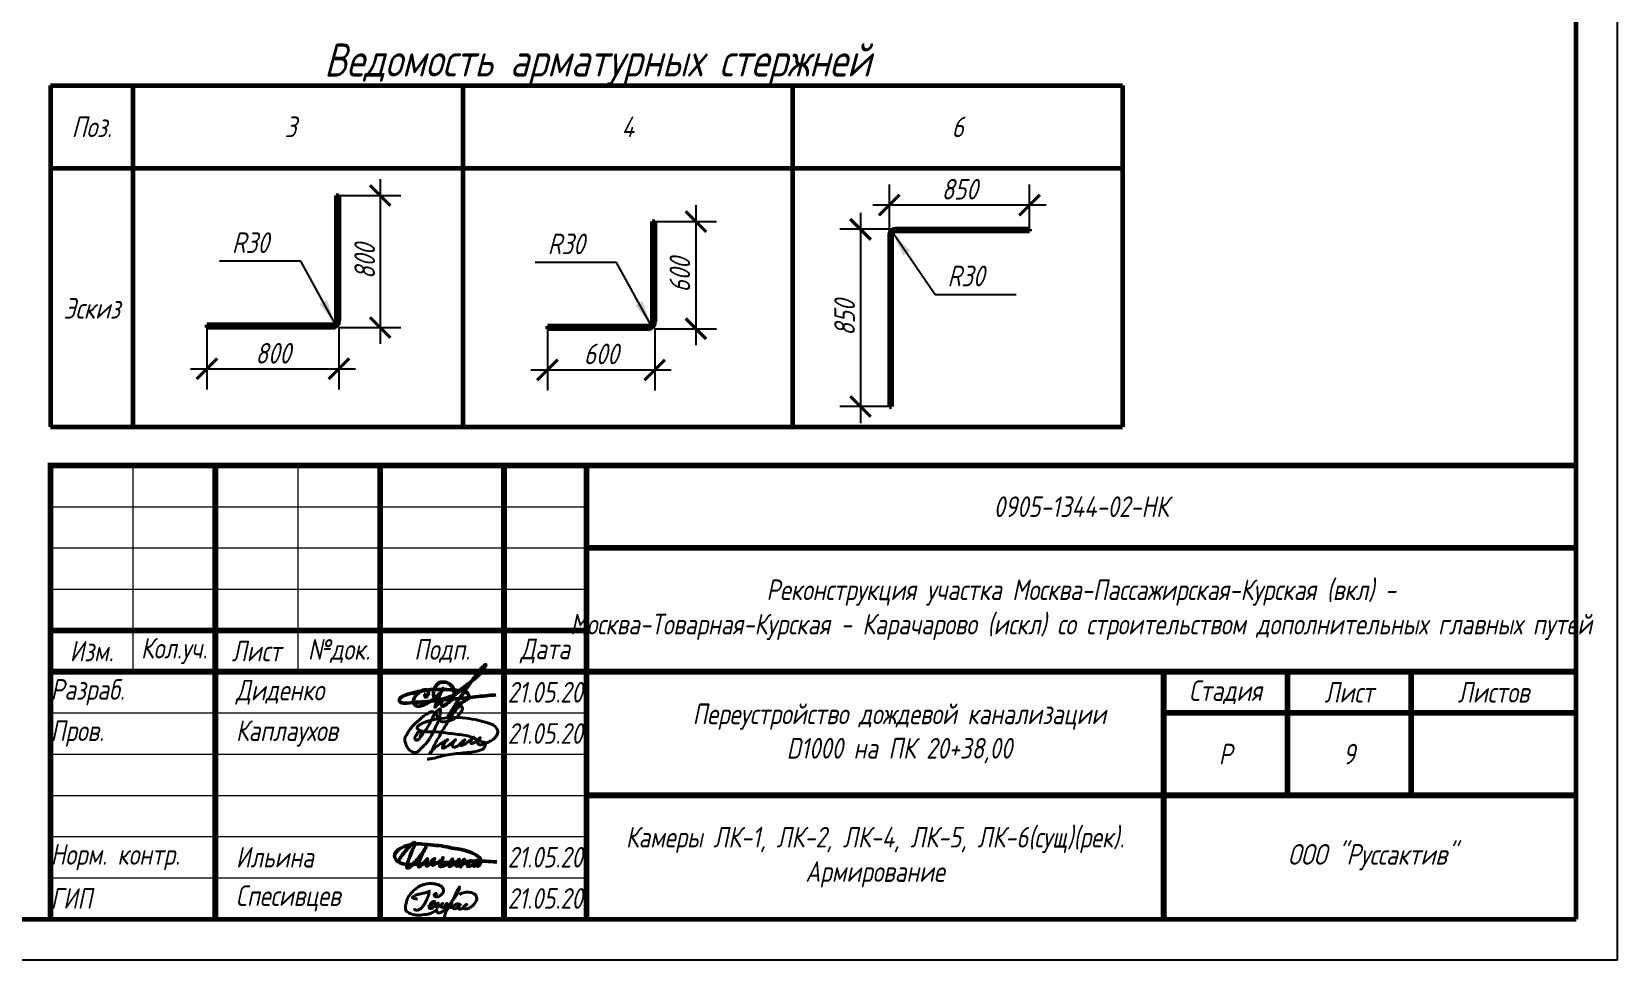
# Model space of a CAD drawing. Header units: millimetres. Extents: x 37188 to 58188, y -87529 to -72679.
# Drawn here: x 48575 to 58188, y -87529 to -81899 of the extents above; entities that cross this region are included whole.
import ezdxf
from ezdxf.enums import TextEntityAlignment as Align

# ---------------------------------------------------------------- set-up
doc = ezdxf.new("R2010")
doc.units = ezdxf.units.MM
doc.layers.get('0').update_dxf_attribs({"lineweight": 40})
doc.layers.add('Надписи', color=7, linetype='Continuous')
doc.layers.add('рамка', color=7, linetype='Continuous', lineweight=0)
doc.styles.add('GOST 2.304', font='CS_Gost2304.shx', dxfattribs={"oblique": 15})
doc.styles.add('GOST 3.5', font='isocpeui.ttf', dxfattribs={"width": 0.8, "height": 3.5})

# ---------------------------------------------------------------- blocks, each defined once
blk = doc.blocks.new('_ArchTick')
at = {"color": 0, "linetype": 'ByBlock', "const_width": 0.15}
blk.add_lwpolyline([(-0.5, -0.5), (0.5, 0.5)], dxfattribs=at)
blk = doc.blocks.new('A$C1d0115c7')
at = {"color": 5, "lineweight": 40, "ltscale": 0.5, "true_color": 0x0000ff}
for points in [[(59.92500761730571, 44.06479885804083), (60.15309458695992, 44.72016105051398), (59.81096195212285, 45.34702725158422), (58.898614073506, 45.98814144835569), (57.78669391206404, 45.40401416663462), (56.03327397012526, 43.89383557901056), (55.54858970469832, 43.20998246288991), (55.54858970469832, 42.46913989784025), (56.10455414613079, 41.32938132580193), (57.54435177935011, 40.2608576645157), (58.93593303510261, 39.3947376398387), (61.49333719643073, 39.14371141928495), (64.98693360211564, 40.37601481561887), (68.55682500103467, 42.65789860169934), (71.73074643164273, 46.1037825701469), (73.55746555860969, 49.70941233994927), (73.51241505706093, 53.36627205410377), (70.72623493379888, 58.36998925274429), (65.49725884606323, 61.90715870814665), (59.142465012098, 63.92295236927293), (52.68045438580157, 65.01833260293006), (43.03785044162851, 64.65378358254975), (34.69682268574434, 62.98770055254045), (26.10330106279343, 59.37948369335345), (19.10983754953304, 54.46814661694179), (12.3455904299808, 48.00492332188151), (6.861041813471275, 41.55944477409139), (3.409395444075017, 34.31564010612283), (1.215683270952468, 26.59202284379762), (0.3242537212418029, 22.92937575240921), (0.07308114949682931, 20.64733233201787), (0.05024846862306731, 16.72221856114129), (0.5768522453636251, 13.742051224026), (2.357901649872474, 11.04924084948289), (6.308177837299809, 8.265147521862673), (11.44581884082891, 6.097207159348272), (16.37795699507205, 4.682340390738318), (20.88844059537678, 3.966697241881775), (29.20000302951485, 4.057977661080713), (35.58405723182659, 4.765669500936383), (40.90436840376879, 5.313359617764945), (47.62413191415453, 6.821739152046121), (51.91691575753339, 8.807116142284485), (55.51180274979924, 10.73026869175328), (58.41171892778857, 12.44180189051622), (59.89592603809433, 13.4459017049744), (60.44394090404239, 13.83384855432632), (60.35260581983675, 13.08077496042188), (60.5581086691227, 11.30077891338169), (62.06515282101282, 8.767711806314765), (64.18870988147228, 7.877715049733979), (67.91823381453014, 8.721879021991299), (71.41183022021505, 10.82135653622845), (75.34447605455352, 14.0421079828734), (78.92940754444498, 17.76184081055226), (86.50566695166253, 25.69872444424982), (94.54921574959099, 36.60647101523773), (98.07489390340197, 41.82376878611603), (101.1938660193255, 47.50793356891472), (103.6192714697945, 52.87300963559846), (104.7934756612067, 55.55006942481714), (104.8301666804728, 57.01694910606557), (104.7934756612067, 58.4471585056508), (103.4358032913369, 57.09029473714872), (100.8672400714995, 52.65297781010531), (97.08778164098476, 44.95185124844602), (93.01229200844409, 35.55175952264653), (86.36734084967611, 24.49934879185048), (80.6015525616076, 14.25320282084431), (77.69978308159989, 8.042330964504345), (76.15864689398131, 3.384982211967326), (75.42476981943764, 0.3045315873036998), (75.40398667256068, 0.04558699816243461), (75.78598492400397, 0.05265905151554762), (76.50399337255476, 0.6005670818476574)], [(23.47895127182983, 35.37008554152999), (21.69692942885013, 35.13651520616031), (18.23128517832174, 35.91091391687542), (15.28072370704103, 36.85979039533413), (13.82004699131085, 37.56049886756546), (13.13353159495091, 37.99844166270941), (13.6885890085714, 38.69914760106258), (15.39757766987168, 40.12975988724156), (19.18079067224153, 42.43819364646106), (23.93031970802076, 44.02822739761723), (29.75609829226505, 45.40781498355682), (34.27961169594164, 46.11442992528464), (38.04648075485875, 47.28357387988626), (42.39826937381076, 48.40595004920124), (48.50896370867758, 50.60638486252128)], [(45.72475462662169, 46.88851443513386), (44.57262871314379, 42.69803776227354), (42.88071659468278, 37.8507571203877), (40.54796316303054, 32.76971863616427), (38.14023167275627, 27.53981735637262), (35.20757964004497, 23.06829307703083), (33.35988549493322, 20.20060964978393), (30.31443932099228, 17.08181638401084), (26.70502244089676, 14.4890865867801), (23.73477236110921, 13.32423502142274), (21.50263796660056, 13.16056677700453), (19.26697139647968, 13.86226092775723), (17.95424487110176, 15.06285284157184), (17.78795353182704, 16.84478477136417)], [(107.1325870089622, 26.08787488562757), (105.8798464190513, 24.72030801667324), (103.8465517079821, 21.37843467023549), (103.2086015459408, 19.18452712650969), (103.2086015459408, 17.30251968716038), (103.6562284924084, 15.96043096097355), (104.4743065285638, 15.21996847761602), (106.1413364321534, 15.45136221182838), (109.2284230319283, 16.79345093801567), (111.7026117522491, 18.53716945447422), (113.2971361201453, 20.04910655339427), (114.9255475703703, 21.8156553101644), (116.6444524876497, 23.31687157148644), (118.4252969387589, 24.44665426604388), (118.9982681516594, 24.83356475931532), (116.3657115032838, 23.17758430068443), (113.6402368327426, 20.45372885352253), (113.005517957281, 19.72385797998777), (112.587404300376, 17.94406717706124), (114.8018516525581, 16.16427384025701), (117.8525219578378, 15.74640949397281), (121.7760015784252, 16.62648611838722), (126.4339164445182, 19.0604101829822), (130.5018315226889, 22.47931595291766), (133.2596016161779, 25.3596003552002), (135.9706423345242, 28.79311139762785), (137.8836904498912, 33.03904959101374), (138.3571284425952, 35.95369591214967), (137.1397314123642, 40.29895451946413), (135.8213228810318, 42.9389892841059), (131.5231797242859, 45.94342610420699), (123.0453041473202, 48.38032240763505), (114.647770303055, 47.8588908679817), (109.4961532219468, 46.26966289001348), (104.4775072901675, 43.24039659989967)], [(43.25257183319354, 19.88909976261129), (45.51162925514927, 20.93478051419606), (49.10234304734058, 22.88354803584161), (52.47903752237835, 25.1887967104808), (56.06975131456966, 28.06441877733914), (56.87825323017387, 29.08633428764915), (56.90203654596553, 29.98942105770993), (56.1173092247318, 30.51226143350232), (53.90580971293821, 30.03695154025854), (51.19494342301732, 28.58725915313153), (48.72186668390805, 25.68787184499888), (47.05730058182598, 22.52706688284798), (46.17745744026706, 19.3187289042703), (46.5579294429881, 17.48878758899673), (48.67430877374591, 16.89465148938098), (51.05226533181849, 17.27489788364937), (53.07352448154143, 18.65329454695348), (57.02093132137179, 21.48138613126275), (60.70676529459888, 24.8085503162124), (62.79936567027562, 26.5434281325106), (63.41763158451977, 27.20886248982697), (61.56282512036614, 25.1650314692065), (60.23117311084206, 22.85978279456731), (59.66046510676006, 20.88725003164745), (60.58786615848203, 19.12860444019725), (62.68046653415877, 19.50885336834335), (64.49282148030125, 20.81733273742793), (66.91833594853688, 22.43338434735415), (68.6565675353404, 23.38622127704593), (69.227279900133, 23.90906165283832), (70.39247486337808, 25.21616259231905), (72.0094874160086, 26.87974468479388), (71.01074513833282, 25.92912743218449), (69.7266466782603, 24.45566726990501), (68.94192371773715, 22.57819547208283), (68.94192371773715, 20.74825669068741), (69.7266466782603, 19.29856176968178), (70.91562495729704, 18.87078489286523), (73.3173604704516, 19.58374719885251), (75.39271423557511, 20.79447462445887), (76.9621645173329, 22.10157556394006), (78.53161479909068, 23.81268813896349), (79.55413603184752, 25.16731956099329), (80.45775812848751, 26.40312477665111), (80.57665726460436, 26.66454496454753), (79.19744298420756, 25.80898867703581), (77.86579097468348, 23.83645591411596), (77.31885756497286, 21.29354975897695), (77.79444974872968, 19.51114146013015), (80.75283433488494, 19.86363935698955), (84.19042613391139, 21.88636317430382), (89.78306368487847, 25.62498099432923), (90.23781603252064, 26.24690613340044), (90.23781603252064, 26.6296306603017), (89.4001104378076, 26.48610927944856), (87.94010963222536, 25.19441685176935), (86.28863438346252, 21.79774079307208), (86.3604378447435, 19.42963420817659), (87.6050282664819, 18.49674396569162), (90.02240564867589, 19.19043106212848), (93.42727903582454, 21.15216190335605), (96.06006680186329, 23.40066691522725), (98.78196132897483, 25.3836823312181), (101.3272601575854, 25.7436526341462), (103.6804609613955, 25.21569635877677), (104.8330491102006, 23.91980276145978), (103.8005244072519, 21.92796691633202), (101.3747526570887, 19.18933642685488), (99.1896354446244, 17.48547581051844), (97.24464076316053, 16.47755997587092), (96.11606704781116, 16.11758967294281), (93.95496426880163, 16.6215475902668), (91.64978797119238, 19.98127210684834)]]:
    blk.add_spline(points, degree=3, dxfattribs=at)

msp = doc.modelspace()

# ---------------------------------------------------------------- linework, layer by layer
at = {"ltscale": 50}
for p, q in [((48688.12523565596, -87278.7794352649), (48688.12523565596, -84528.7794352649)), ((48688.12523565596, -84528.7794352649), (57938.12523565596, -84528.7794352649))]:
    msp.add_line(p, q, dxfattribs=at)
at = {"color": 5, "lineweight": 50, "ltscale": 0.5, "true_color": 0x0000ff}
for points in [[(50964.77879846659, -85910.37066247169), (50959.4315642672, -85918.14386519158), (50958.5565440716, -85925.91706791148), (50960.40378470282, -85930.67816122883), (50963.90380007455, -85932.71862979342), (50967.30659340273, -85930.67816122883), (50975.08440049469, -85921.44747191324), (50980.04276832338, -85909.78766783341), (50978.77885995353, -85896.47605405806), (50966.32037508598, -85889.26919839834), (50941.13969137535, -85894.51611213466), (50917.37536647828, -85909.39378917578), (50897.78415444268, -85931.08626761114), (50889.8548780669, -85950.19852347081), (50893.7390720454, -85974.33477515436), (50903.22313799379, -85984.90089416488), (50917.37146364226, -85989.09627389157), (50948.46673180919, -85981.32706202945), (50969.6507588141, -85971.6789543301), (51010.69649273517, -85944.79749927769), (51051.25435035063, -85910.11617243999), (51052.81496147193, -85908.55646920786), (51057.59436573626, -85900.66051277079), (51062.86147187778, -85890.52249243957), (51068.05350838573, -85881.29405827537), (51068.24524883225, -85880.8150159799), (51068.46095138371, -85880.43177960967), (51067.1427957736, -85883.37789416104), (51048.29774493442, -85918.9032684126), (51032.73611296982, -85960.37217012598), (51022.80795225056, -85985.97995875843), (51022.00333572812, -85988.27200339508), (51020.7715439921, -85991.41122478488), (51019.60132549021, -85994.05802500364), (51024.89806266046, -85986.79471454323), (51027.91597966819, -85983.7170410488), (51041.71213432594, -85969.49818494354), (51057.07831923996, -85957.09651207807), (51063.88545394859, -85951.1938180594), (51064.58619834374, -85950.69359254431), (51062.68420899054, -85957.49668742242), (51059.48085276316, -85968.30162442953), (51059.48085276316, -85977.60585955257), (51062.28378673667, -85985.2093304581), (51066.68838792209, -85988.11064604735), (51071.49343316494, -85986.71000700342), (51090.61347041665, -85974.90463163547), (51101.6250278891, -85966.00057185677), (51117.67004462736, -85950.97785564189), (51129.98294717043, -85934.2702372855), (51136.19931460606, -85914.00770219254), (51132.38295148146, -85881.58789943162), (51113.18991593376, -85858.3483618151), (51099.53138530359, -85847.70903907066), (51068.39796091863, -85841.98789740696), (51053.48075477136, -85842.5747562091), (51033.16084618546, -85856.34790318331), (51018.77597378871, -85877.96270559017), (51012.32946984942, -85897.80519973568), (51010.2123666407, -85921.06569252282), (51016.04677943201, -85936.84952232635), (51026.81029968365, -85945.19383579693), (51051.05334339401, -85947.20451862624), (51077.96540365432, -85942.2069258106), (51117.96589704025, -85928.4114173635), (51148.54655774537, -85911.68883645782), (51175.56539000555, -85889.11483455374), (51198.83863347468, -85870.5241267921), (51225.14283247633, -85850.21674205946), (51268.00700453488, -85815.12369806337), (51283.37268796717, -85801.20622140125), (51303.11698274955, -85779.25655435417), (51315.96636171824, -85761.00085059604), (51326.25909964995, -85743.38117554164), (51326.87053669134, -85741.85346251861), (51327.27817592131, -85739.4091191479), (51326.76862688386, -85736.35368043245), (51321.67322372352, -85739.20542069965), (51309.95379209403, -85752.03824556735), (51285.59774056762, -85778.4168145328), (51262.03455344849, -85809.42657756263), (51228.28642516449, -85854.48210749507), (51196.86717800109, -85900.68117654545), (51160.49695441353, -85952.92763671472), (51125.58922595803, -86008.21666349945), (51100.79402906734, -86051.44780130935), (51099.49028560586, -86054.05376808497), (51098.02356058449, -86056.98546487081), (51101.77185301611, -86050.63343827563), (51129.31364349893, -86015.61582782606), (51161.44322862088, -85984.79876621418), (51191.10362675758, -85961.01936056207), (51227.65848283337, -85936.54026252279), (51228.22238812885, -85936.11220185163), (51227.78191274781, -85930.74956590941), (51212.82295279625, -85904.72600591386), (51186.15426379634, -85896.52510993513), (51111.05770286269, -85888.46322250062), (51032.00401506522, -85886.10193964903), (50981.09601076256, -85889.08015843402), (50881.56023955073, -85908.72322371564), (50845.82609101963, -85918.62195728283), (50817.40269566815, -85932.08633855966), (50806.39480119263, -85942.43092062119), (50803.93034557844, -85955.56689864659), (50812.80238578952, -85966.07567599916), (50829.3963941929, -85969.19547521448), (50908.75188677328, -85964.76207566274), (50975.37547792942, -85959.51001815416), (51086.66816107864, -85948.18140459154), (51195.18627667698, -85939.3097404424), (51265.3070269394, -85931.40955242913), (51389.38620760998, -85919.5857811073)], [(50800.00910736313, -86921.9553218052), (50818.9496272402, -86894.0702179686), (50842.99291115717, -86863.69997279247), (50869.87624741656, -86835.20424491246), (50889.83508044064, -86817.49619326298), (50891.87170673463, -86816.47848652393), (50895.33394527015, -86815.2572384371), (50897.16688277048, -86817.9032759586), (50896.75958367596, -86828.48739563808), (50884.74354086991, -86856.57604082246), (50866.81696470779, -86900.78880041552), (50854.80094806601, -86934.37304678747), (50851.54237215989, -86946.99257994501), (50849.70940849529, -86957.16961692886), (50850.11673375409, -86964.49709024667), (50852.56065914262, -86969.17854124625), (50858.87417448973, -86969.17854124625), (50862.33641302527, -86965.92187968132), (50866.81696470779, -86963.07231601528), (50880.66597117841, -86950.24924150994), (50907.14195601472, -86923.9924684558), (50932.59965386832, -86894.68257518456), (50961.75943806367, -86849.24222774203), (50963.18507646946, -86846.59620542379), (50965.22170276346, -86843.74662655448), (50951.16903366343, -86867.76445998599), (50930.59923891542, -86914.1717808633), (50924.88328918918, -86930.74305378119), (50920.19907487726, -86956.3892027919), (50921.42105065366, -86961.88480397944), (50930.3821540187, -86958.01753357436), (50950.34098704277, -86939.69885788146), (50971.72545847263, -86916.29164849338), (50974.37304649057, -86913.44208482734), (50969.89249480805, -86929.52180569434), (50967.44856941952, -86945.19445906901), (50967.24490679012, -86954.96441335724), (50968.87418166104, -86956.5927441397), (50974.16938386116, -86955.77857874846), (50994.73920477344, -86936.23865496874), (51013.49769986729, -86915.87103488951), (51015.94162525581, -86913.83562141145), (51017.1636010322, -86912.00376448443), (51009.01714818476, -86928.69410939487), (51005.35122085558, -86941.72072524804), (51003.11095809644, -86949.65882260927), (51002.90729546704, -86951.49069473954), (51009.62813607296, -86950.4729880005), (51030.03817182622, -86941.10405030407), (51052.84828166189, -86925.83849482829), (51061.19839713872, -86919.32518690171), (51066.08627408004, -86911.79417223608), (51068.93752472737, -86906.70565374417), (51058.143483862, -86926.85620156734), (51050.40433010909, -86943.34300512995), (51047.75674209117, -86953.52005731707), (51050.81165536788, -86959.42274120022), (51062.21671028573, -86958.40503446119), (51073.8254016687, -86954.53774885285), (51079.3242664982, -86947.41381688284), (51078.10231688608, -86938.25448663803), (51068.93752472737, -86932.75888545049), (51058.55078295654, -86937.03323855117), (51057.93982123261, -86949.04214766531), (51062.21671028573, -86957.18378637434), (51080.34257964521, -86953.31651596926), (51101.37048448804, -86941.5053861645), (51113.59018992347, -86932.14249936861), (51124.99524484131, -86916.67340254501), (51126.01353182404, -86914.84153041475), (51107.68399983515, -86944.55849117835), (51106.25836142937, -86956.56740029248), (51109.51696349974, -86959.41697916178), (51117.4597537178, -86956.16033280012), (51126.27284584253, -86951.85815771956), (51140.9846712404, -86942.41262596051), (51153.37815971598, -86933.85723032134), (51161.31291750504, -86925.68095856851), (51167.06248831026, -86917.50865486854), (51156.32995962908, -86931.17172511692), (51150.06932225909, -86943.55788811547), (51148.53507599428, -86950.46883750841), (51149.68496922392, -86957.10883426465), (51151.21819508245, -86958.00267998182), (51159.26757851119, -86954.17191262246), (51178.45221096951, -86938.9656802972), (51191.22903207398, -86926.57951729867), (51195.95644358543, -86918.40719839543), (51196.85081661481, -86916.49181471576), (51182.66858208046, -86941.39183295814), (51176.44106866846, -86960.26220482889), (51175.82709805417, -86963.53475380855), (51178.07832363984, -86954.53524031368), (51183.60400683976, -86950.24002832972), (51192.81351372529, -86942.87678172303), (51203.25096183935, -86940.83144051116), (51218.80477941051, -86934.08181299163), (51233.94930940305, -86926.30950726452), (51236.40516569588, -86924.46869561287), (51221.66994944616, -86938.99062885948), (51216.96289373196, -86952.69444386527), (51217.37218131054, -86958.83046750091), (51229.446884396, -86957.39873017292), (51248.33970682019, -86949.6023880796), (51261.84695567707, -86943.67089400419), (51271.87509004831, -86939.58021158043), (51276.37751505536, -86937.33032560507), (51279.24268509103, -86936.51219216097), (51280.06131257672, -86930.37615332207), (51275.96820131251, -86921.78571415087), (51265.94006694129, -86928.12628254999), (51258.16315815571, -86941.21647846862), (51252.6374749558, -86952.46586273558), (51253.45607627724, -86957.57922336692), (51261.23301122707, -86956.76108992282), (51270.64714881976, -86948.37518031182), (51276.99148566963, -86938.76206293306), (51280.26596944815, -86935.28498439319), (51285.79167881231, -86933.23964318132), (51283.94976696951, -86940.19381546431), (51281.69856754811, -86949.80691763983), (51275.14957382681, -86957.78376813038), (51294.591871955, -86944.89810177195), (51295.61513014785, -86933.85324706521), (51295.4104994407, -86917.08142784322), (51278.01477002674, -86897.24158920182), (51232.17189247051, -86873.31106813664), (51185.711276646, -86858.90160866437), (51165.62243339512, -86854.18967511307), (51136.10417262147, -86850.50207692554), (51091.35451649947, -86841.0399279949), (51027.60322078018, -86832.23066819189), (50959.08272922013, -86826.07828584021), (50900.79662492283, -86823.4080599198), (50858.56909917386, -86831.60272762655), (50809.51285755932, -86851.08129101791), (50785.93922217753, -86870.54361731937), (50775.48481962051, -86890.00594362084), (50784.91360920093, -86920.7954189035), (50819.14661798235, -86942.10155190036), (50845.59008063877, -86947.42807754793), (50891.09742767608, -86947.42807754793), (50980.31837831752, -86941.12661195332), (51093.5215716485, -86935.17959534159), (51202.66124549763, -86930.25685328053), (51309.13143184004, -86928.20340872697), (51323.91455485675, -86928.81901944219), (51394.54498497795, -86932.10221070924)]]:
    msp.add_spline(points, degree=3, dxfattribs=at)
at = {"color": 5, "lineweight": 40, "ltscale": 0.5, "true_color": 0x0000ff}
msp.add_spline([(50927.59926525834, -86176.60935889333), (50934.89999683817, -86159.68789271309), (50936.60867973178, -86148.04466700561), (50934.89999683817, -86140.12729217065), (50922.62853370604, -86141.52448095064), (50909.26975343447, -86159.53264951534), (50904.29902188219, -86166.20809289394), (50897.93029031338, -86180.33518151415), (50902.43499755007, -86192.75462321052), (50909.26975343447, -86194.77277065578), (50923.24987515005, -86186.07917983194), (50954.16153298312, -86144.00835798924), (50969.74035877103, -86123.45675776163), (50984.17143254998, -86099.3363438434), (51011.30744257377, -86046.81434933908), (51023.26669129353, -86025.46576810884), (51035.67949325562, -86015.08203230126), (51048.36860363563, -86005.5220742521), (51050.80880127518, -86004.74167700876), (51052.76097397288, -86010.39960646359), (51051.00401125193, -86038.39662242873), (51047.39889868389, -86055.75101795614), (51036.19170673133, -86087.80331396719), (51023.75150730426, -86114.9452492689), (51015.22503696512, -86134.15921534091), (50999.05542750908, -86165.52235303623), (50983.76387398709, -86190.90793544996), (50974.36231354419, -86204.76024784788), (50957.06607754245, -86222.59208330628), (50947.62484304207, -86233.02913010822), (50934.35598577222, -86245.41697225654), (50917.63290862747, -86263.31004331663), (50910.85404162679, -86267.23748433251), (50893.95605342567, -86268.02296688536), (50871.93262429593, -86259.475084304), (50852.75607620557, -86239.2330664169), (50840.67204382328, -86209.77728704944), (50836.3418586816, -86190.18446542107), (50837.12782801637, -86181.44592611176), (50843.71542327391, -86169.42678302672), (50855.02238381233, -86149.56638936445), (50872.60807998756, -86123.15436548364), (50875.86565559078, -86119.28395056323), (50892.46890833016, -86100.33406743777), (50911.05717669103, -86083.20605293746), (50935.52787769487, -86061.39167148457), (50956.57007889294, -86043.97745294147), (50982.31003370698, -86028.7586190049), (51000.38696375521, -86021.10011467425), (51015.36722664804, -86025.79591770103), (51030.76396990471, -86044.63792163623), (51038.77657368245, -86060.96765555485), (51048.67449742607, -86074.15705548428), (51069.09876059193, -86083.42104852163), (51090.02928126285, -86081.54396191105), (51120.53829117, -86072.12096819727), (51145.51875033104, -86058.77454521172), (51165.04740568204, -86040.37223691052), (51171.96024555711, -86030.32317097027), (51182.32946890467, -86014.15044598185), (51185.94301707191, -86005.0434901265), (51184.52902101996, -85995.77949708913), (51178.55885328283, -85988.08567810932), (51163.31920179074, -85994.3663460877), (51144.15179429217, -86016.03465202573), (51121.21377117174, -86045.86781786015), (51094.96738868203, -86087.36114630778), (51082.37831429884, -86109.39463396999), (51064.31069501288, -86137.02956177424), (51046.8455282355, -86169.28248737018), (51024.35089674222, -86208.60670531026), (51004.07042772487, -86250.72965157515), (50998.40462224294, -86264.26110919652), (50994.63400662113, -86269.756704272), (50989.4493706373, -86273.36807917776), (51007.20278208393, -86253.26994729726), (51047.26577666237, -86220.29644747365), (51068.6679858985, -86206.14093762379), (51090.03492120238, -86194.6787206821), (51097.10485284207, -86190.59627660805), (51084.22186953998, -86204.41375463601), (51070.71042193917, -86223.25574444533), (51064.89737027674, -86238.17234148839), (51066.46845809331, -86243.03985846534), (51080.29411353343, -86237.70128644595), (51093.52713773902, -86231.08724817933), (51116.62227693411, -86215.07154624704), (51134.68989622007, -86200.15494920398), (51141.15934446805, -86194.67011803357), (51145.48909202819, -86191.32637166511), (51136.63275815553, -86200.66918699942), (51126.10357445343, -86218.37136119191), (51125.80835278997, -86230.46784335865), (51134.76309388386, -86236.46692645038), (51150.50769013643, -86232.82813325098), (51171.11471651586, -86218.77352441676), (51186.36730097279, -86206.77538648502), (51198.66776603545, -86195.8590351386), (51200.43902308595, -86193.8921363122), (51199.94701129027, -86192.02356759502), (51194.04279681183, -86195.66234666853), (51178.49499069145, -86210.41416555854), (51171.31153095817, -86220.05201359795), (51172.88599787645, -86226.14942679882), (51182.92316978287, -86226.14942679882), (51205.18143432675, -86215.51782453162), (51223.68133553128, -86201.84782047861), (51238.68398801175, -86191.58569419695), (51252.72802093888, -86180.39812634484), (51254.83038133726, -86178.54420614411), (51254.70671593854, -86175.57791687193), (51248.77063093965, -86179.84194887205), (51238.75346623259, -86197.02170639634), (51237.88722499959, -86209.09441474125), (51239.24759300563, -86213.72923643189), (51244.31799590346, -86214.2236132686), (51264.3673246395, -86205.07721801303), (51281.39255182171, -86192.67721349954), (51292.47887403522, -86183.2686987919), (51294.15111611248, -86181.59745420844), (51294.77046412964, -86179.98810914205), (51292.35501415584, -86179.92620962497), (51287.3382879241, -86186.23980498225), (51278.66743999445, -86200.22877094662), (51280.9936719589, -86217.13392175894), (51291.59143440871, -86223.07308295392), (51310.90513999453, -86219.21262676458), (51346.20138893784, -86204.06470464356), (51372.680686345, -86189.78802316941), (51388.13166539968, -86173.15836899827), (51397.15661401693, -86159.55735564389), (51399.92985981108, -86136.88957450488), (51375.46059310222, -86104.26248313798), (51324.45259083017, -86084.66326249519), (51263.50366027538, -86069.70547444532), (51187.4035669353, -86058.49714157952), (51075.65132501801, -86061.0292866806), (50943.79267428687, -86091.26438972607), (50932.91340106113, -86096.62721584651), (50918.42872354638, -86107.03985316295), (50911.31345359946, -86123.03973413243), (50922.49460945178, -86132.1825272938), (50962.89920933447, -86142.84911931539), (51031.00257338189, -86144.62688700663), (51134.5317105017, -86156.37697484254), (51229.57149878101, -86171.36099461382), (51319.1442651375, -86206.97960403828), (51324.59052624837, -86209.04357577229), (51325.38634116728, -86221.13279724718), (51316.89786748981, -86241.9183782144), (51275.76712538977, -86260.24100254121), (51179.40134356356, -86272.85649704392), (51070.16701862527, -86288.86112430226), (51001.07739445874, -86306.18699971898), (50972.01386216271, -86309.49928779795)], degree=3, dxfattribs=at)
at = {"layer": 'Надписи'}
for p, q in [((58188.12523565596, -72678.779456626), (58188.12523565596, -87528.779456626)), ((58188.12523565596, -87528.779456626), (37188.12523565596, -87528.779456626))]:
    msp.add_line(p, q, dxfattribs=at)
at = {"layer": 'Надписи', "lineweight": 60}
for p, q in [((57938.12523565596, -87278.779456626), (57938.12523565596, -72928.779456626)), ((38188.12523565596, -87278.779456626), (57938.12523565596, -87278.779456626))]:
    msp.add_line(p, q, dxfattribs=at)
at = {"layer": 'Надписи', "linetype": 'Continuous', "lineweight": 60, "ltscale": 50}
for p, q in [((48688.12523565607, -82225.88624324098), (55188.12523565514, -82225.88624324092)), ((48688.12523565596, -82225.88624324098), (48688.12523565596, -82725.88624324098)), ((49188.12523565596, -82225.88624324098), (49188.12523565596, -82725.88624324098)), ((51188.12523565596, -82225.88624324098), (51188.12523565596, -82725.88624324098)), ((53188.12523565596, -82225.88624324098), (53188.12523565596, -82725.88624324098)), ((55188.12523565514, -82225.88624324098), (55188.12523565514, -82725.88624324098)), ((48688.12523565607, -82725.88624324098), (55188.12523565514, -82725.88624324092)), ((48688.12523565596, -82725.88624324098), (48688.12523565596, -84293.63992048918)), ((49188.12523565596, -82725.88624324098), (49188.12523565596, -84293.63992048918)), ((51188.12523565596, -82725.88624324098), (51188.12523565596, -84293.63992048918)), ((53188.12523565596, -82725.88624324098), (53188.12523565596, -84293.63992048918)), ((55188.12523565514, -82725.88624324098), (55188.12523565514, -84293.63992048918)), ((48688.12523565596, -84293.63992048918), (55188.12523565514, -84293.63992048918))]:
    msp.add_line(p, q, dxfattribs=at)
at = {"layer": 'Надписи', "color": 0, "lineweight": 25, "ltscale": 50}
for p, q in [((50687.5084988247, -82792.34474063154), (50687.5084988247, -83792.34474063154)), ((50437.5084988247, -82892.34474063154), (50812.5084988247, -82892.34474063154)), ((52601.94909076652, -82949.93473085786), (52601.94909076652, -83799.93473085786)), ((52351.94909076652, -83049.93473085786), (52726.94909076652, -83049.93473085786)), ((49637.5084988247, -83692.34474063154), (49637.5084988247, -84067.34474063154)), ((50437.5084988247, -83692.34474063154), (50812.5084988247, -83692.34474063154)), ((50437.5084988247, -83692.34474063154), (50437.5084988247, -84067.34474063154)), ((51701.94909076652, -83699.93473085786), (51701.94909076652, -84074.93473085786)), ((52351.94909076652, -83699.93473085786), (52726.94909076652, -83699.93473085786)), ((52351.94909076652, -83699.93473085786), (52351.94909076652, -84074.93473085786)), ((49537.5084988247, -83942.34474063154), (50537.5084988247, -83942.34474063154)), ((51601.94909076652, -83949.93473085786), (52451.94909076652, -83949.93473085786))]:
    msp.add_line(p, q, dxfattribs=at)
at = {"layer": 'Надписи', "ltscale": 50}
for p, q in [((53774.81911683004, -83198.69368952287), (53774.81911683004, -82825.25541120327)), ((54624.81911682992, -83097.13126301621), (54624.81911682992, -82825.25541120327)), ((54724.81911682992, -82950.25541120327), (53674.81911683004, -82950.25541120327)), ((53794.96987442512, -83117.2820206113), (54051.56261263046, -83492.59942841747)), ((50205.52550371553, -83290.41213671026), (49713.53820560775, -83290.41213671026)), ((50414.47906157307, -83669.31530338003), (50205.52550371553, -83290.41213671026)), ((52119.96609565735, -83298.00212693658), (51627.97879754957, -83298.00212693658)), ((52328.91965351489, -83676.90529360635), (52119.96609565735, -83298.00212693658)), ((54051.56261263046, -83492.59942841747), (54543.54991073823, -83492.59942841747))]:
    msp.add_line(p, q, dxfattribs=at)
at = {"layer": 'Надписи', "color": 0, "lineweight": 60, "ltscale": 50}
for p, q in [((50421.5084988247, -82892.34474063154), (50421.5084988247, -83652.34474063154)), ((50421.5084988247, -82892.34474063154), (50437.5084988247, -82892.34474063154)), ((50437.5084988247, -82892.34474063154), (50437.5084988247, -83652.34474063154)), ((52335.94909076652, -83049.93473085786), (52335.9490907664, -83659.93473085786)), ((52335.94909076652, -83049.93473085786), (52351.94909076652, -83049.93473085786)), ((52351.94909076652, -83049.93473085786), (52351.9490907664, -83659.93473085786)), ((53774.81911683004, -83132.13126301621), (53774.81911683004, -84171.44030338195)), ((53786.81911683004, -83132.13126301621), (53786.81911683004, -84171.4403033819)), ((54624.81911683004, -83097.13126301627), (53809.81911683004, -83097.13126301621)), ((54624.81911683004, -83109.13126301627), (53809.81911683004, -83109.13126301621)), ((54624.81911683004, -83097.13126301621), (54624.81911683004, -83109.13126301621)), ((50397.5084988247, -83676.34474063154), (49637.5084988247, -83676.34474063154)), ((49637.5084988247, -83676.34474063154), (49637.5084988247, -83692.34474063154)), ((50397.5084988247, -83692.34474063154), (49637.5084988247, -83692.34474063154)), ((52311.9490907664, -83683.93473085786), (51701.94909076652, -83683.93473085786)), ((51701.94909076652, -83683.93473085786), (51701.94909076652, -83699.93473085786)), ((52311.9490907664, -83699.93473085786), (51701.94909076652, -83699.93473085786)), ((53774.81911682946, -84171.44030338195), (53786.81911682934, -84171.4403033819))]:
    msp.add_line(p, q, dxfattribs=at)
at = {"layer": 'Надписи', "lineweight": 25, "ltscale": 50}
for p, q in [((53599.61727301302, -82997.13126301621), (53599.61727301302, -84271.44030338195)), ((53849.61727301302, -83097.13126301621), (53474.61727301302, -83097.13126301621)), ((53774.81911682946, -84171.44030338195), (53474.61727301302, -84171.44030338195))]:
    msp.add_line(p, q, dxfattribs=at)
at = {"layer": 'Надписи', "color": 0, "lineweight": 60, "ltscale": 50}
for centre, radius, start, end in [((53809.81911683004, -83132.13126301621), 35, 90, 180), ((53809.81911683004, -83132.13126301621), 23, 90, 180), ((50397.5084988247, -83652.34474063154), 40, 270, 0), ((50397.5084988247, -83652.34474063154), 24, 270, 0), ((52311.9490907664, -83659.93473085786), 40, 270, 0), ((52311.9490907664, -83659.93473085786), 24, 270, 0)]:
    msp.add_arc(centre, radius, start, end, dxfattribs=at)
at = {"layer": 'Надписи', "ltscale": 50}
for points in [[(53794.96987442512, -83117.2820206113), (53900.50642200151, -83227.10723439069), (53859.00112549969, -83255.48310360944)], [(50414.47906157307, -83669.31530338003), (50319.92088481353, -83549.90721460903), (50363.94793990022, -83525.62763446402)], [(52328.91965351489, -83676.90529360635), (52234.36147675535, -83557.49720483535), (52278.38853184204, -83533.21762469034)]]:
    msp.add_solid(points, dxfattribs=at)
at = {"layer": 'рамка'}
for p, q in [((49188.12523565628, -84528.77945662616), (49188.12523565628, -85778.77945662616)), ((50188.12523565628, -84528.77945662616), (50188.12523565628, -85778.77945662616)), ((48688.12523565628, -84778.77945662616), (51938.12523565628, -84778.77945662616)), ((48688.12523565628, -85028.77945662616), (51938.12523565628, -85028.77945662616)), ((48688.12523565628, -85278.77945662616), (51938.12523565628, -85278.77945662616)), ((48688.12523565628, -86028.77945662616), (51938.12523565628, -86028.77945662616)), ((48688.12523565628, -86278.77945662616), (51938.12523565628, -86278.77945662616)), ((48688.12523565628, -86528.77945662616), (51938.12523565628, -86528.77945662616)), ((48688.12523565628, -86778.77945662616), (51938.12523565628, -86778.77945662616)), ((48688.12523565628, -87028.77945662616), (51938.12523565628, -87028.77945662616))]:
    msp.add_line(p, q, dxfattribs=at)
at = {"layer": 'рамка', "const_width": 35, "flags": 128}
for points in [[(57938.12523565628, -84528.77945662616), (48688.12523565628, -84528.77945662616), (48688.12523565628, -87278.77945662616)], [(48688.12523565628, -84528.77945662616), (57938.12523565628, -84528.77945662616)], [(49688.12523565628, -84528.77945662616), (49688.12523565628, -87278.77945662616)], [(50688.12523565628, -84528.77945662616), (50688.12523565628, -87278.77945662616)], [(51438.12523565628, -84528.77945662616), (51438.12523565628, -87278.77945662616)], [(51938.12523565628, -84528.77945662616), (51938.12523565628, -87278.77945662616)], [(51938.12523565628, -85028.77945662616), (57938.12523565628, -85028.77945662616)], [(48688.12523565628, -85528.77945662616), (51938.12523565628, -85528.77945662616)], [(48688.12523565628, -85778.77945662616), (57938.12523565628, -85778.77945662616)], [(55438.12523565628, -85778.77945662616), (55438.12523565628, -87278.77945662616)], [(56188.12523565628, -86528.77945662616), (56188.12523565628, -85778.77945662616)], [(56938.12523565628, -86528.77945662616), (56938.12523565628, -85778.77945662616)], [(55438.12523565628, -86028.77945662616), (57938.12523565628, -86028.77945662616)], [(51938.12523565628, -86528.77945662616), (57938.12523565628, -86528.77945662616)]]:
    msp.add_lwpolyline(points, dxfattribs=at)

# ---------------------------------------------------------------- block references
at = {"ltscale": 0.5, "xscale": 3.125, "yscale": 3.125, "zscale": 3.125}
msp.add_blockref('A$C1d0115c7', (50841.09003492997, -87266.95871365708), dxfattribs=at)
at = {"layer": 'Надписи', "color": 0, "lineweight": 25, "ltscale": 50, "xscale": 125, "yscale": 125, "zscale": 125}
for p, rotation in [((50687.5084988247, -82892.34474063154), 90), ((52601.94909076652, -83049.93473085786), 90), ((50687.5084988247, -83692.34474063154), 270), ((52601.94909076652, -83699.93473085786), 270), ((49637.5084988247, -83942.34474063154), 180), ((51701.94909076652, -83949.93473085786), 180)]:
    msp.add_blockref('_ArchTick', p, dxfattribs=dict(at, rotation=rotation))
at = {"layer": 'Надписи', "ltscale": 50, "xscale": 125, "yscale": 125, "zscale": 125, "rotation": 180}
msp.add_blockref('_ArchTick', (53774.81911683004, -82950.25541120327), dxfattribs=at)
at = {"layer": 'Надписи', "ltscale": 50, "xscale": 125, "yscale": 125, "zscale": 125}
msp.add_blockref('_ArchTick', (54624.81911682992, -82950.25541120327), dxfattribs=at)
at = {"layer": 'Надписи', "lineweight": 25, "ltscale": 50, "xscale": 125, "yscale": 125, "zscale": 125}
for p, rotation in [((53599.61727301302, -83097.13126301621), 90), ((53599.61727301302, -84171.44030338195), 270)]:
    msp.add_blockref('_ArchTick', p, dxfattribs=dict(at, rotation=rotation))
at = {"layer": 'Надписи', "color": 0, "lineweight": 25, "ltscale": 50, "xscale": 125, "yscale": 125, "zscale": 125}
for p in [(50437.5084988247, -83942.34474063154), (52351.94909076652, -83949.93473085786)]:
    msp.add_blockref('_ArchTick', p, dxfattribs=at)

# ---------------------------------------------------------------- texts
at = {"layer": 'Надписи', "color": 7, "linetype": 'Continuous', "ltscale": 50, "style": 'GOST 2.304', "oblique": 15}
msp.add_text('Ведомость арматурных стержней', height=200, dxfattribs=at).set_placement((52005.15986668938, -81970.62334708574), align=Align.TOP_CENTER)
for s, p in [('Поз.', (48938.12523565596, -82475.88624324098)), ('3', (50143.7364090083, -82475.88624324098)), ('4', (52188.12523565596, -82475.88624324098)), ('6', (54188.12523565514, -82475.88624324098)), ('Эскиз', (48938.12523565596, -83575.88624324098))]:
    msp.add_text(s, height=125, dxfattribs=at).set_placement(p, align=Align.MIDDLE_CENTER)
at = {"layer": 'Надписи', "ltscale": 50, "style": 'GOST 2.304', "oblique": 15}
for p in [(49788.53820560775, -83240.41213671026), (51702.97879754957, -83248.00212693658), (54126.56261263046, -83442.59942841747)]:
    msp.add_text('R30', height=125, dxfattribs=at).set_placement(p)
at = {"layer": 'Надписи', "ltscale": 50, "insert": (54199.81911682998, -82853.91657643844), "char_height": 125, "attachment_point": 5, "style": 'GOST 2.304'}
msp.add_mtext('\\A1;850', dxfattribs=at)
at = {"layer": 'Надписи', "color": 0, "lineweight": 25, "ltscale": 50, "char_height": 125, "attachment_point": 5, "rotation": 90, "style": 'GOST 2.304'}
for s, insert in [('\\A1;800', (50593.75849882471, -83292.34474063152)), ('\\A1;600', (52504.58196478228, -83374.93473085784))]:
    msp.add_mtext(s, dxfattribs=dict(at, insert=insert))
at = {"layer": 'Надписи', "lineweight": 25, "ltscale": 50, "insert": (53503.27843824821, -83634.28578319907), "char_height": 125, "attachment_point": 5, "rotation": 90, "style": 'GOST 2.304'}
msp.add_mtext('\\A1;850', dxfattribs=at)
at = {"layer": 'Надписи', "color": 0, "lineweight": 25, "ltscale": 50, "char_height": 125, "attachment_point": 5, "style": 'GOST 2.304'}
for s, insert in [('\\A1;800', (50037.5084988247, -83848.59474063154)), ('\\A1;600', (52026.94909076652, -83852.5676048736))]:
    msp.add_mtext(s, dxfattribs=dict(at, insert=insert))
at = {"layer": 'рамка', "lineweight": 0, "ltscale": 10, "char_height": 125, "attachment_point": 5, "style": 'GOST 3.5'}
for s, insert, width in [('0905-1344-02-НК', (54938.12523565628, -84778.77945662616), 5999.999999999997), ('Реконструкция участка Москва-Пассажирская-Курская (вкл) - \\PМосква-Товарная-Курская - Карачарово (искл) со строительством дополнительных главных путей', (54938.12523565628, -85403.77945662616), 5999.999999999995), ('Изм.', (48938.12523565628, -85653.77945662616), 500), ('Кол.уч.', (49438.12523565628, -85653.77945662616), 500), ('Лист', (49938.12523565628, -85653.77945662616), 500), ('№док.', (50438.12523565628, -85653.77945662616), 500), ('Подп.', (51063.12523565628, -85653.77945662616), 750), ('Дата', (51688.12523565628, -85653.77945662616), 500), ('Стадия', (55813.12523565628, -85903.77945662616), 750), ('Лист', (56563.12523565628, -85903.77945662616), 750), ('Листов', (57438.12523565628, -85903.77945662616), 1000), ('\\pl295.3125;Переустройство дождевой канализации \\PD1000 на ПК 20+38,00\\P', (53688.12523565628, -86153.77945662616), 3500.000000000015), ('Р', (55813.12523565628, -86278.77945662616), 749.9999999999978), ('9', (56563.12523565628, -86278.77945662616), 750.0000000000007), ('Камеры ЛК-1, ЛК-2, ЛК-4, ЛК-5, ЛК-6(сущ)(рек). Армирование', (53688.12523565628, -86903.49055908271), 3500.000000000004)]:
    msp.add_mtext(s, dxfattribs=dict(at, insert=insert, width=width))
at = {"layer": 'рамка', "lineweight": 0, "ltscale": 10, "transparency": 33554687, "char_height": 125, "style": 'GOST 3.5'}
for s, insert, width, attachment_point in [('\\pi2.5;Разраб.', (48688.12523565628, -85903.77945662616), 1000, 4), ('\\pi125;Диденко', (49688.12523565628, -85903.77945662616), 1000, 4), ('21.05.20', (51688.12523565628, -85903.77945662616), 500, 5), ('\\pi2.5;Пров.', (48688.12523565628, -86153.77945662616), 1000, 4), ('\\pi125;Каплаухов', (49688.12523565628, -86153.77945662616), 1000, 4), ('21.05.20', (51688.12523565628, -86153.77945662616), 500, 5), ('{\\fISOCPEUR|b0|i0|c204|p39;\\Q15;ООО "Руссактив"}', (56700.60818565628, -86903.77945662616), 2524.965899999978, 5), ('\\pi2.5;Норм. контр.', (48688.12523565628, -86903.77945662616), 1000, 4), ('\\pi125;Ильина', (49688.12523565628, -86903.77945662616), 1000, 4), ('21.05.20', (51688.12523565628, -86903.77945662616), 500, 5), ('\\pi2.5;ГИП', (48688.12523565628, -87153.77945662616), 1000, 4), ('\\pi125;Спесивцев', (49688.12523565628, -87153.77945662616), 1000, 4), ('21.05.20', (51688.12523565628, -87153.77945662616), 500, 5)]:
    msp.add_mtext(s, dxfattribs=dict(at, insert=insert, width=width, attachment_point=attachment_point))

doc.saveas('drawing.dxf')
